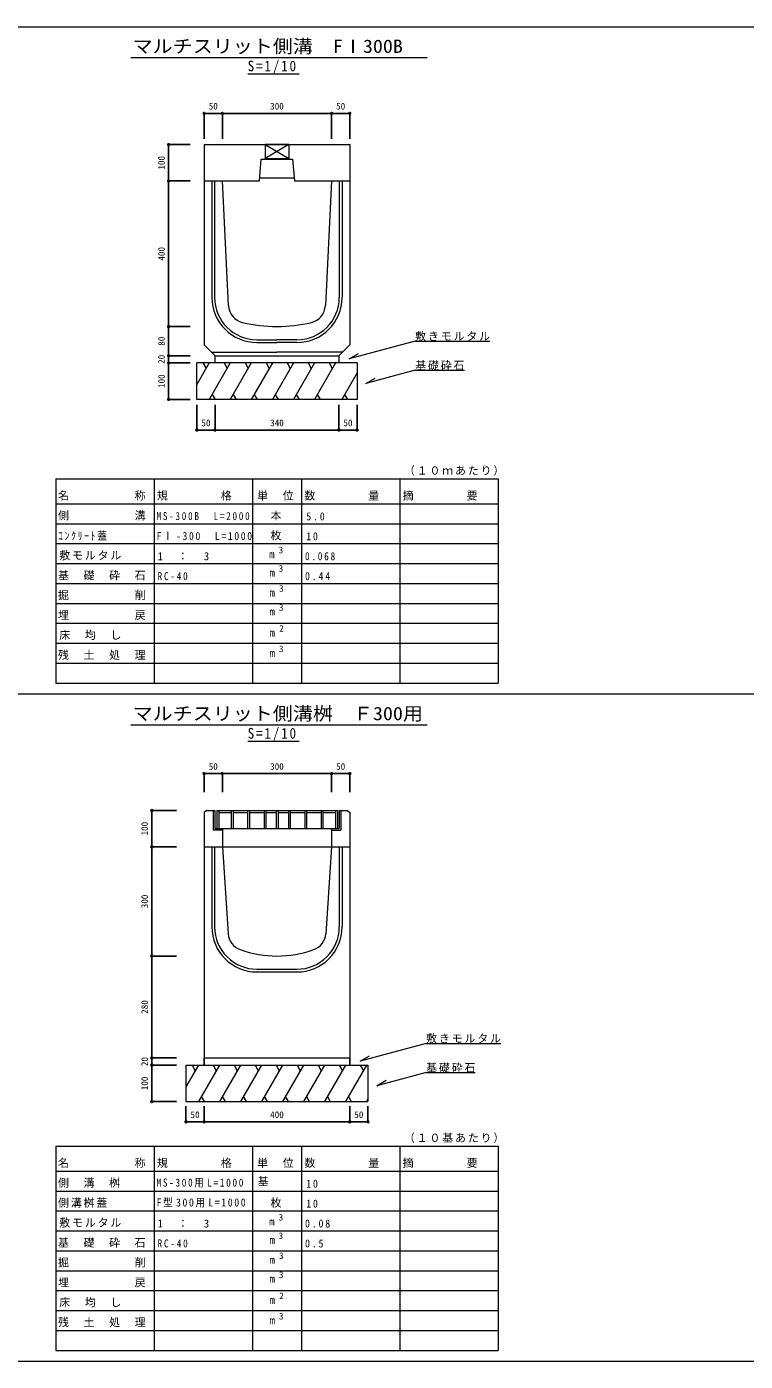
# Model space of a CAD drawing. Units: millimetres at full size, sheet at 1:10. Extents: x -4261 to 3739, y -1527 to 2139.
# Drawn here: x -948 to 1026, y -1527 to 2139 of the extents above; entities that cross this region are included whole.
import ezdxf
from ezdxf.enums import TextEntityAlignment as Align

# ---------------------------------------------------------------- set-up
doc = ezdxf.new("R2010")
doc.units = ezdxf.units.MM
doc.header["$LTSCALE"] = 10
doc.header["$PDMODE"] = 32
doc.header["$PDSIZE"] = 5
doc.linetypes.add('DASHED1', pattern=[1.8, 1.2, -0.6])
doc.layers.add('0-0_通り芯', color=7, linetype='Continuous', lineweight=18)
doc.layers.add('0-1_躯体', color=4, linetype='Continuous')
doc.styles.add('ＭＳ ゴシック', font='')
doc.styles.get('ＭＳ ゴシック').set_extended_font_data('MS Gothic')

msp = doc.modelspace()

# ---------------------------------------------------------------- linework, layer by layer
at = {"layer": '0-0_通り芯', "color": 2}
for p, q in [((-1616.43, 2139.31), (3739.1, 2139.31)), ((-435.9, -13.92), (-435.9, -68.42)), ((-431.4, -13.92), (-431.4, -63.92)), ((-426.03, -13.92), (-426.03, -63.92)), ((-426.03, -13.92), (-95.03, -13.92)), ((-421.03, -13.92), (-421.03, -63.92)), ((-421.03, -19.92), (-386.28, -19.92)), ((-386.28, -13.92), (-386.28, -63.92)), ((-381.28, -13.92), (-381.28, -63.92)), ((-381.28, -19.92), (-341.53, -19.92)), ((-341.53, -13.92), (-341.53, -63.92)), ((-336.53, -13.92), (-336.53, -63.92)), ((-336.53, -19.92), (-296.53, -19.92)), ((-296.53, -13.92), (-296.53, -63.92)), ((-291.53, -13.92), (-291.53, -63.92)), ((-291.53, -19.92), (-263.03, -19.92)), ((-263.03, -13.92), (-263.03, -63.92)), ((-258.03, -13.92), (-258.03, -63.92)), ((-258.03, -19.92), (-229.53, -19.92)), ((-229.53, -13.92), (-229.53, -63.92)), ((-224.53, -13.92), (-224.53, -63.92)), ((-224.53, -19.92), (-184.53, -19.92)), ((-184.53, -13.92), (-184.53, -63.92)), ((-179.53, -13.92), (-179.53, -63.92)), ((-179.53, -19.92), (-139.78, -19.92)), ((-139.78, -13.92), (-139.78, -63.92)), ((-134.78, -13.92), (-134.78, -63.92)), ((-134.78, -19.92), (-100.03, -19.92)), ((-100.03, -13.92), (-100.03, -63.92)), ((-95.03, -13.92), (-95.03, -63.92)), ((-90.4, -13.92), (-90.4, -63.92)), ((-85.9, -13.92), (-85.9, -68.42)), ((-410.9, -68.42), (-435.9, -68.42)), ((-431.4, -63.92), (-90.4, -63.92)), ((-410.9, -63.92), (-410.9, -69.92)), ((-410.9, -68.42), (-410.9, -113.92)), ((-110.9, -63.92), (-110.9, -69.92)), ((-110.9, -68.42), (-85.9, -68.42)), ((-110.9, -68.42), (-110.9, -113.92)), ((-4260.9, -1527.36), (3739.1, -1527.36))]:
    msp.add_line(p, q, dxfattribs=at)
at = {"layer": '0-0_通り芯'}
for p, q in [((-662.73, 2054.31), (151.27, 2054.31)), ((-341.34, 2009.59), (-200.37, 2009.59)), ((118.88, 1275.19), (-62.63, 1226.55)), ((118.88, 1275.19), (323.88, 1275.19)), ((-446.85, 1215.41), (-480.9, 1156.43)), ((-480.9, 1115.41), (-480.9, 1215.41)), ((-40.9, 1215.41), (-480.9, 1215.41)), ((-464.15, 1215.41), (-455.5, 1200.43)), ((-389.11, 1215.41), (-446.85, 1115.41)), ((-430.9, 1215.41), (-430.9, 1235.41)), ((-406.42, 1215.41), (-397.77, 1200.43)), ((-331.38, 1215.41), (-389.11, 1115.41)), ((-348.68, 1215.41), (-340.03, 1200.43)), ((-273.64, 1215.41), (-331.38, 1115.41)), ((-290.95, 1215.41), (-282.3, 1200.43)), ((-215.91, 1215.41), (-273.64, 1115.41)), ((-233.21, 1215.41), (-224.56, 1200.43)), ((-158.17, 1215.41), (-215.91, 1115.41)), ((-175.48, 1215.41), (-166.83, 1200.43)), ((-100.44, 1215.41), (-158.17, 1115.41)), ((-117.74, 1215.41), (-109.09, 1200.43)), ((-90.9, 1235.41), (-90.9, 1215.41)), ((-62.63, 1226.55), (-36.65, 1241.55)), ((-40.9, 1215.41), (-40.9, 1115.41)), ((-40.9, 1188.57), (-83.14, 1115.41)), ((118.88, 1195.38), (253.88, 1195.38)), ((-40.9, 1115.41), (-480.9, 1115.41)), ((-438.93, 1129.13), (-431.01, 1115.41)), ((-381.19, 1129.13), (-373.27, 1115.41)), ((-323.46, 1129.13), (-315.54, 1115.41)), ((-265.72, 1129.13), (-257.8, 1115.41)), ((-207.99, 1129.13), (-200.07, 1115.41)), ((-150.25, 1129.13), (-142.33, 1115.41)), ((-75.22, 1129.13), (-67.29, 1115.41)), ((-868.4, 896.86), (346.6, 896.86)), ((-868.4, 896.86), (-868.4, 773.74)), ((-598.4, 896.86), (-598.4, 773.74)), ((-328.4, 896.86), (-328.4, 773.74)), ((-193.4, 896.86), (-193.4, 773.74)), ((76.6, 896.86), (76.6, 773.74)), ((346.6, 896.86), (346.6, 773.74)), ((-868.4, 828.46), (346.6, 828.46)), ((-868.4, 773.74), (346.6, 773.74)), ((-868.4, 773.74), (-868.4, 335.98)), ((-598.4, 773.74), (-598.4, 335.98)), ((-328.4, 773.74), (-328.4, 335.98)), ((-193.4, 773.74), (-193.4, 335.98)), ((76.6, 773.74), (76.6, 335.98)), ((346.6, 773.74), (346.6, 335.98)), ((-868.4, 719.02), (346.6, 719.02)), ((-868.4, 664.3), (346.6, 664.3)), ((-868.4, 609.58), (346.6, 609.58)), ((-868.4, 554.86), (346.6, 554.86)), ((-868.4, 500.14), (346.6, 500.14)), ((-868.4, 445.42), (346.6, 445.42)), ((-868.4, 390.7), (346.6, 390.7)), ((-868.4, 335.98), (346.6, 335.98)), ((-782.9, 335.98), (126.1, 335.98)), ((-662.73, 220.98), (151.27, 220.98)), ((-341.34, 176.26), (-200.37, 176.26)), ((148.88, -654.15), (353.88, -654.15)), ((-510.9, -713.92), (-10.9, -713.92)), ((-476.85, -713.92), (-510.9, -772.9)), ((-510.9, -713.92), (-510.9, -813.92)), ((-494.15, -713.92), (-485.5, -728.91)), ((-419.11, -713.92), (-476.85, -813.92)), ((-436.42, -713.92), (-427.77, -728.91)), ((-361.38, -713.92), (-419.11, -813.92)), ((-378.68, -713.92), (-370.03, -728.91)), ((-303.64, -713.92), (-361.38, -813.92)), ((-320.95, -713.92), (-312.3, -728.91)), ((-245.91, -713.92), (-303.64, -813.92)), ((-263.21, -713.92), (-254.56, -728.91)), ((-188.17, -713.92), (-245.91, -813.92)), ((-205.48, -713.92), (-196.83, -728.91)), ((-130.44, -713.92), (-188.17, -813.92)), ((-147.74, -713.92), (-139.09, -728.91)), ((-72.7, -713.92), (-130.44, -813.92)), ((-90.01, -713.92), (-81.36, -728.91)), ((-14.97, -713.92), (-72.7, -813.92)), ((-32.27, -713.92), (-23.62, -728.91)), ((-10.9, -713.92), (-10.9, -813.92)), ((148.88, -733.95), (12.99, -770.36)), ((12.99, -770.36), (38.97, -755.36)), ((148.88, -733.95), (283.88, -733.95)), ((-468.93, -800.2), (-461.01, -813.92)), ((-411.19, -800.2), (-403.27, -813.92)), ((-353.46, -800.2), (-345.54, -813.92)), ((-295.72, -800.2), (-287.8, -813.92)), ((-237.99, -800.2), (-230.07, -813.92)), ((-180.25, -800.2), (-172.33, -813.92)), ((-122.52, -800.2), (-114.6, -813.92)), ((-64.78, -800.2), (-56.86, -813.92)), ((-510.9, -813.92), (-10.9, -813.92)), ((-10.9, -806.87), (-14.97, -813.92)), ((-868.4, -936.48), (346.6, -936.48)), ((-868.4, -936.48), (-868.4, -1059.6)), ((-598.4, -936.48), (-598.4, -1059.6)), ((-328.4, -936.48), (-328.4, -1059.6)), ((-193.4, -936.48), (-193.4, -1059.6)), ((76.6, -936.48), (76.6, -1059.6)), ((346.6, -936.48), (346.6, -1059.6)), ((-868.4, -1004.88), (346.6, -1004.88)), ((-868.4, -1059.6), (346.6, -1059.6)), ((-868.4, -1059.6), (-868.4, -1497.36)), ((-598.4, -1059.6), (-598.4, -1497.36)), ((-328.4, -1059.6), (-328.4, -1497.36)), ((-193.4, -1059.6), (-193.4, -1497.36)), ((76.6, -1059.6), (76.6, -1497.36)), ((346.6, -1059.6), (346.6, -1497.36)), ((-868.4, -1114.32), (346.6, -1114.32)), ((-868.4, -1169.04), (346.6, -1169.04)), ((-868.4, -1223.76), (346.6, -1223.76)), ((-868.4, -1278.48), (346.6, -1278.48)), ((-868.4, -1333.2), (346.6, -1333.2)), ((-868.4, -1387.92), (346.6, -1387.92)), ((-868.4, -1442.64), (346.6, -1442.64)), ((-868.4, -1497.36), (346.6, -1497.36)), ((-782.9, -1497.36), (126.1, -1497.36))]:
    msp.add_line(p, q, dxfattribs=at)
at = {"layer": '0-0_通り芯', "color": 3}
for p, q in [((-460.9, 1815.41), (-460.9, 1715.41)), ((-460.9, 1815.41), (-60.9, 1815.41)), ((-228.4, 1815.41), (-293.4, 1777.41)), ((-293.4, 1815.41), (-228.4, 1777.41)), ((-293.4, 1815.41), (-293.4, 1775.11)), ((-228.4, 1815.41), (-293.4, 1815.41)), ((-228.4, 1815.41), (-228.4, 1775.11)), ((-60.9, 1815.41), (-60.9, 1715.41)), ((-308.9, 1715.41), (-303.9, 1775.11)), ((-303.9, 1775.11), (-217.9, 1775.11)), ((-293.4, 1777.41), (-228.4, 1777.41)), ((-217.9, 1775.11), (-212.9, 1715.41)), ((-308.15, 1724.41), (-213.66, 1724.41)), ((-460.9, 1715.41), (-460.9, 1265.41)), ((-460.9, 1715.41), (-308.9, 1715.41)), ((-439.7, 1715.41), (-439.7, 1395.41)), ((-432.1, 1715.41), (-432.1, 1395.41)), ((-393.78, 1372.88), (-410.9, 1715.41)), ((-212.9, 1715.41), (-60.9, 1715.41)), ((-110.9, 1715.41), (-128.03, 1372.88)), ((-89.7, 1715.41), (-89.7, 1395.41)), ((-82.1, 1715.41), (-82.1, 1395.41)), ((-60.9, 1715.41), (-60.9, 1265.41)), ((-460.9, 1265.41), (-430.9, 1235.41)), ((-315.9, 1279.21), (-260.9, 1279.21)), ((-315.9, 1271.61), (-260.9, 1271.61)), ((-205.9, 1279.21), (-260.9, 1279.21)), ((-205.9, 1271.61), (-260.9, 1271.61)), ((-90.9, 1235.41), (-60.9, 1265.41)), ((-440.9, 1245.41), (-260.9, 1245.41)), ((-430.9, 1235.41), (-90.9, 1235.41)), ((-430.9, 1235.41), (-90.9, 1235.41)), ((-80.9, 1245.41), (-260.9, 1245.41)), ((-454.9, -13.92), (-460.9, -19.92)), ((-454.9, -13.92), (-431.4, -13.92)), ((-90.4, -13.92), (-66.9, -13.92)), ((-66.9, -13.92), (-60.9, -19.92)), ((-60.9, -19.92), (-60.9, -113.92)), ((-460.9, -113.92), (-460.9, -693.92)), ((-445.9, -113.92), (-425.9, -113.92)), ((-439.7, -113.92), (-439.7, -333.92)), ((-432.1, -113.92), (-432.1, -333.92)), ((-410.9, -113.92), (-394.98, -352.65)), ((-110.9, -113.92), (-126.81, -352.65)), ((-89.7, -113.92), (-89.7, -333.92)), ((-82.1, -113.92), (-82.1, -333.92)), ((-60.9, -113.92), (-60.9, -693.92)), ((-315.9, -450.12), (-205.9, -450.12)), ((-315.9, -457.72), (-205.9, -457.72)), ((-460.9, -693.92), (-60.9, -693.92))]:
    msp.add_line(p, q, dxfattribs=at)
at = {"layer": '0-0_通り芯', "color": 4}
msp.add_line((-4260.9, 305.98), (3739.1, 305.98), dxfattribs=at)
at = {"layer": '0-0_通り芯', "color": 3, "linetype": 'DASHED1'}
for p, q in [((-410.9, -68.42), (-410.9, -113.92)), ((-110.9, -68.42), (-110.9, -113.92))]:
    msp.add_line(p, q, dxfattribs=at)
at = {"layer": '0-0_通り芯'}
for points in [[(118.88, 1195.38), (-17.01, 1158.97), (8.97, 1173.97)], [(148.88, -654.15), (-32.63, -702.78), (-6.65, -687.78)]]:
    msp.add_lwpolyline(points, dxfattribs=at)
at = {"layer": '0-0_通り芯', "color": 3}
msp.add_lwpolyline([(-460.9, -19.92), (-460.9, -113.92), (-60.9, -113.92)], dxfattribs=at)
for centre, radius, start, end in [((-315.9, 1395.41), 123.8, 180, 270), ((-315.9, 1395.41), 116.2, 180, 270), ((-205.9, 1395.41), 123.8, 270, 0), ((-205.9, 1395.41), 116.2, 270, 0), ((-343.84, 1375.37), 50, 182.86, 256.29), ((-177.97, 1375.37), 50, 283.71, 357.14), ((-260.9, 1715.41), 400, 256.29, 283.71), ((-315.9, -333.92), 123.8, 180, 270), ((-315.9, -333.92), 116.2, 180, 270), ((-345.09, -349.32), 50, 183.81, 250.32), ((-205.9, -333.92), 116.2, 270, 0), ((-205.9, -333.92), 123.8, 270, 0), ((-176.7, -349.32), 50, 289.68, 356.19), ((-260.9, -113.92), 300, 250.32, 289.68)]:
    msp.add_arc(centre, radius, start, end, dxfattribs=at)
at = {"layer": '0-1_躯体', "color": 7}
for p, q in [((-460.9, 1901.24), (-410.9, 1901.24)), ((-410.9, 1901.24), (-110.9, 1901.24)), ((-110.9, 1901.24), (-60.9, 1901.24)), ((-558.54, 1715.41), (-558.54, 1815.41)), ((-558.54, 1315.41), (-558.54, 1715.41)), ((-558.54, 1235.41), (-558.54, 1315.41)), ((-558.54, 1215.41), (-558.54, 1235.41)), ((-558.54, 1115.41), (-558.54, 1215.41)), ((-480.9, 1031.13), (-430.9, 1031.13)), ((-430.9, 1031.13), (-90.9, 1031.13)), ((-90.9, 1031.13), (-40.9, 1031.13)), ((-460.9, 87.17), (-410.9, 87.17)), ((-410.9, 87.17), (-110.9, 87.17)), ((-110.9, 87.17), (-60.9, 87.17)), ((-604.79, -13.92), (-604.79, -113.92)), ((-604.79, -113.92), (-604.79, -413.92)), ((-604.79, -413.92), (-604.79, -693.92)), ((-604.79, -693.92), (-604.79, -713.92)), ((-460.9, -693.92), (-460.9, -713.92)), ((-60.9, -693.92), (-60.9, -713.92)), ((-604.79, -713.92), (-604.79, -813.92)), ((-510.9, -869.49), (-460.9, -869.49)), ((-460.9, -869.49), (-60.9, -869.49)), ((-60.9, -869.49), (-10.9, -869.49))]:
    msp.add_line(p, q, dxfattribs=at)
at = {"layer": '0-1_躯体'}
for p, q in [((-460.9, 1901.24), (-460.9, 1831.6)), ((-410.9, 1901.24), (-410.9, 1831.6)), ((-110.9, 1901.24), (-110.9, 1831.6)), ((-60.9, 1901.24), (-60.9, 1831.6)), ((-558.54, 1815.41), (-499.64, 1815.41)), ((-558.54, 1715.41), (-499.64, 1715.41)), ((-558.54, 1315.41), (-499.64, 1315.41)), ((-558.54, 1235.41), (-499.64, 1235.41)), ((-558.54, 1235.41), (-499.64, 1235.41)), ((-558.54, 1235.41), (-499.64, 1235.41)), ((-558.54, 1215.41), (-499.64, 1215.41)), ((-558.54, 1115.41), (-499.64, 1115.41)), ((-480.9, 1031.13), (-480.9, 1100.36)), ((-430.9, 1031.13), (-430.9, 1100.36)), ((-90.9, 1031.13), (-90.9, 1100.36)), ((-40.9, 1031.13), (-40.9, 1100.36)), ((-460.9, 87.17), (-460.9, 36.19)), ((-410.9, 87.17), (-410.9, 36.19)), ((-110.9, 87.17), (-110.9, 36.19)), ((-60.9, 87.17), (-60.9, 36.19)), ((-604.79, -13.92), (-536.8, -13.92)), ((-604.79, -113.92), (-536.8, -113.92)), ((-604.79, -413.92), (-536.8, -413.92)), ((-604.79, -693.92), (-536.8, -693.92)), ((-604.79, -713.92), (-536.8, -713.92)), ((-604.79, -813.92), (-536.8, -813.92)), ((-510.9, -869.49), (-510.9, -826.13)), ((-460.9, -869.49), (-460.9, -826.13)), ((-60.9, -869.49), (-60.9, -826.13)), ((-10.9, -869.49), (-10.9, -826.13))]:
    msp.add_line(p, q, dxfattribs=at)
for p in [(-460.9, 1901.24), (-410.9, 1901.24), (-110.9, 1901.24), (-60.9, 1901.24), (-558.54, 1815.41), (-558.54, 1715.41), (-558.54, 1315.41), (-558.54, 1235.41), (-558.54, 1215.41), (-558.54, 1115.41), (-480.9, 1031.13), (-430.9, 1031.13), (-90.9, 1031.13), (-40.9, 1031.13), (-460.9, 87.17), (-410.9, 87.17), (-110.9, 87.17), (-60.9, 87.17), (-604.79, -13.92), (-604.79, -113.92), (-604.79, -413.92), (-604.79, -693.92), (-604.79, -713.92), (-604.79, -813.92), (-510.9, -869.49), (-460.9, -869.49), (-60.9, -869.49), (-10.9, -869.49)]:
    msp.add_point(p, dxfattribs=at)

# ---------------------------------------------------------------- texts
at = {"layer": '0-0_通り芯', "color": 3, "style": 'ＭＳ ゴシック', "width": 1.1}
for s, p in [('マルチスリット側溝\u3000FⅠ300B', (-657.32, 2056.33)), ('マルチスリット側溝桝\u3000Ｆ300用', (-657.32, 223))]:
    msp.add_text(s, height=36.66, dxfattribs=at).set_placement(p, align=Align.BOTTOM_LEFT)
at = {"layer": '0-0_通り芯', "color": 4, "style": 'ＭＳ ゴシック'}
for s, p in [('3', (-256.38, 686.92)), ('3', (-256.38, 636.3)), ('3', (-255.21, 581.24)), ('3', (-255.48, 528.98)), ('2', (-254.58, 471.46)), ('3', (-255.48, 415.37)), ('3', (-256.38, -1146.42)), ('3', (-256.38, -1197.03)), ('3', (-255.21, -1252.09)), ('3', (-255.48, -1304.35)), ('2', (-254.58, -1361.88)), ('3', (-255.48, -1417.97))]:
    msp.add_text(s, height=18.33, dxfattribs=at).set_placement(p, align=Align.BOTTOM_LEFT)
at = {"layer": '0-0_通り芯', "style": 'ＭＳ ゴシック'}
for s, p in [('m', (-282.48, 672.55)), ('m', (-281.58, 621.94)), ('m', (-281.58, 567.22)), ('m', (-281.58, 515.23)), ('m', (-281.49, 457.09)), ('m', (-281.31, 401)), ('基', (-313.65, -1050.66)), ('m', (-282.48, -1160.78)), ('m', (-281.58, -1211.4)), ('m', (-281.58, -1266.12)), ('m', (-281.58, -1318.1)), ('m', (-281.49, -1376.24)), ('m', (-281.31, -1432.33))]:
    msp.add_text(s, height=21.99, dxfattribs=at).set_placement(p, align=Align.BOTTOM_LEFT)
at = {"layer": '0-0_通り芯', "attachment_point": 7, "style": 'ＭＳ ゴシック'}
for s, insert, char_height in [('\\T1.28;\\W0.9;S=1/10', (-341.34, 2009.59), 29.33), ('\\T1.17;敷きモルタル', (118.88, 1275.19), 21.99), ('\\T1.17;基礎砕石', (118.88, 1195.38), 21.99), ('\\T1.17;（１０ｍあたり）', (87.85, 905.8), 21.99), ('\\T1.17;名\u3000\u3000\u3000\u3000\u3000称', (-862.4, 837.4), 21.99), ('\\T1.17;規\u3000\u3000\u3000\u3000格', (-590.65, 837.4), 21.99), ('\\T1.17;単\u3000位', (-315.4, 837.4), 21.99), ('\\T1.17;数\u3000\u3000\u3000\u3000量', (-185.65, 837.4), 21.99), ('\\T1.17;摘\u3000\u3000\u3000\u3000要', (84.35, 837.4), 21.99), ('\\T1.17;側\u3000\u3000\u3000\u3000\u3000溝', (-862.4, 782.68), 21.99), ('\\T1.17;\u3000本', (-313.65, 782.68), 21.99), ('\\T1.36;\\W0.85;MS-300B\u3000L=2000', (-591.65, 783.47), 21.99), ('\\T1.38;\\W0.9;5.0', (-180.4, 782.68), 21.99), ('\\T1.33;\\W0.9;ｺﾝｸﾘｰﾄ蓋', (-862.4, 727.96), 21.99), ('\\T1.32;\\W0.9;FⅠ-300\u3000L=1000', (-591.65, 728.75), 21.99), ('\\T1.17;\u3000枚', (-313.65, 727.96), 21.99), ('\\T1.36;\\W0.9;10', (-180.4, 727.96), 21.99), ('\\T1.17;敷モルタル', (-858.9, 673.24), 21.99), ('\\T1.21;1\u3000：\u30003', (-588.9, 673.24), 21.99), ('\\T1.38;\\W0.85;0.068', (-183.9, 673.24), 21.99), ('\\T1.17;基\u3000礎\u3000砕\u3000石', (-862.4, 618.52), 21.99), ('\\T1.38;\\W0.85;RC-40', (-588.9, 618.52), 21.99), ('\\T1.38;\\W0.9;0.44', (-183.9, 618.52), 21.99), ('\\T1.17;掘\u3000\u3000\u3000\u3000\u3000削', (-862.4, 563.8), 21.99), ('\\T1.17;埋\u3000\u3000\u3000\u3000\u3000戻', (-862.4, 509.08), 21.99), ('\\T1.17;床\u3000均\u3000し', (-858.9, 454.36), 21.99), ('\\T1.17;残\u3000土\u3000処\u3000理', (-862.4, 399.64), 21.99), ('\\T1.28;\\W0.9;S=1/10', (-341.34, 176.26), 29.33), ('\\T1.17;敷きモルタル', (148.88, -654.15), 21.99), ('\\T1.17;基礎砕石', (148.88, -733.95), 21.99), ('\\T1.17;（１０基あたり）', (87.85, -927.54), 21.99), ('\\T1.17;名\u3000\u3000\u3000\u3000\u3000称', (-862.4, -995.94), 21.99), ('\\T1.17;規\u3000\u3000\u3000\u3000格', (-590.65, -995.94), 21.99), ('\\T1.17;単\u3000位', (-315.4, -995.94), 21.99), ('\\T1.17;数\u3000\u3000\u3000\u3000量', (-185.65, -995.94), 21.99), ('\\T1.17;摘\u3000\u3000\u3000\u3000要', (84.35, -995.94), 21.99), ('\\T1.17;側\u3000溝\u3000桝', (-862.4, -1050.66), 21.99), ('\\T1.36;\\W0.85;MS-300用L=1000', (-591.65, -1049.87), 21.99), ('\\T1.36;\\W0.9;10', (-180.4, -1050.66), 21.99), ('\\T1.17;側溝桝蓋', (-862.4, -1105.38), 21.99), ('\\T1.32;\\W0.9;F型300用L=1000', (-591.65, -1104.59), 21.99), ('\\T1.17;\u3000枚', (-313.65, -1105.38), 21.99), ('\\T1.36;\\W0.9;10', (-180.4, -1105.38), 21.99), ('\\T1.17;敷モルタル', (-858.9, -1160.1), 21.99), ('\\T1.21;1\u3000：\u30003', (-588.9, -1160.1), 21.99), ('\\T1.38;\\W0.9;0.08', (-183.9, -1160.1), 21.99), ('\\T1.17;基\u3000礎\u3000砕\u3000石', (-862.4, -1214.82), 21.99), ('\\T1.38;\\W0.85;RC-40', (-588.9, -1214.82), 21.99), ('\\T1.38;\\W0.9;0.5', (-183.9, -1214.82), 21.99), ('\\T1.17;掘\u3000\u3000\u3000\u3000\u3000削', (-862.4, -1269.54), 21.99), ('\\T1.17;埋\u3000\u3000\u3000\u3000\u3000戻', (-862.4, -1324.26), 21.99), ('\\T1.17;床\u3000均\u3000し', (-858.9, -1378.98), 21.99), ('\\T1.17;残\u3000土\u3000処\u3000理', (-862.4, -1433.7), 21.99)]:
    msp.add_mtext(s, dxfattribs=dict(at, insert=insert, char_height=char_height))
at = {"layer": '0-1_躯体', "style": 'ＭＳ ゴシック'}
for s, p in [('50', (-448.4, 1906.24)), ('300', (-279.65, 1906.24)), ('50', (-98.4, 1906.24)), ('50', (-468.4, 1036.13)), ('340', (-279.65, 1036.13)), ('50', (-78.4, 1036.13)), ('50', (-448.4, 92.17)), ('300', (-279.65, 92.17)), ('50', (-98.4, 92.17)), ('50', (-498.4, -864.49)), ('400', (-279.65, -864.49)), ('50', (-48.4, -864.49))]:
    msp.add_text(s, height=18.33, dxfattribs=at).set_placement(p, align=Align.BOTTOM_LEFT)
for s, p in [('100', (-563.54, 1746.66)), ('400', (-563.54, 1496.66)), ('80', (-563.54, 1262.91)), ('20', (-563.54, 1212.91)), ('100', (-563.54, 1146.66)), ('100', (-609.79, -82.67)), ('300', (-609.79, -282.67)), ('280', (-609.79, -572.67)), ('20', (-609.79, -716.42)), ('100', (-609.79, -782.67))]:
    msp.add_text(s, height=18.33, rotation=90, dxfattribs=at).set_placement(p, align=Align.BOTTOM_LEFT)

doc.saveas('drawing.dxf')
